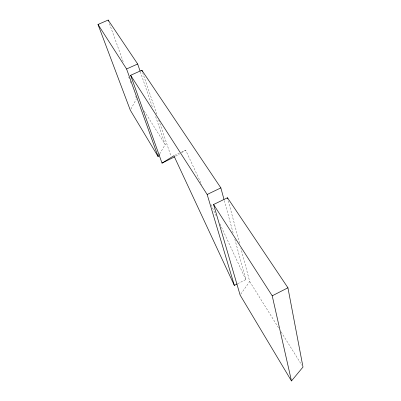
<?xml version="1.0" encoding="UTF-8"?>
<svg xmlns="http://www.w3.org/2000/svg" width="401" height="401" viewBox="0 0 401 401"><rect width="100%" height="100%" fill="white"/><g stroke="black" fill="none" stroke-linecap="round" stroke-linejoin="round"><path stroke-width="0.3" stroke-dasharray="2 1.5" d="M130.896 109.092L136.255 99.232M159.663 153.974L165.207 144.54L155.282 115.523M240.705 294.219L249.708 281.522L240.916 248.379M175.668 156.2L179.633 153.829M181.788 152.535L185.683 150.205L201.688 184.64M237.618 283.743L245.818 279.607L234.816 239.176M174.62 155.403L179.052 153.317M181.267 152.28L185.683 150.205M144.26 111.017L165.207 144.54M249.708 281.522L278.64 327.958M281.121 331.938L301.763 365.065M210.986 204.655L216.109 215.678M220.004 224.059L245.818 279.607M109.428 23.569L123.628 62.887M128.711 76.972L129.348 78.731M130.195 81.077L130.831 82.837M135.703 96.335L136.551 98.681M140.305 71.704L152.651 107.824M142.671 72.621L156.726 114.095M158.736 120.014L170.981 156.154M224.304 200.56L233.337 233.748M228.284 200.776L239.793 244.164"/><path stroke-width="0.6" d="M140.099 71.112L137.673 64.005L108.16 20.05L98.004 24.471L130.3 110.19L158.124 156.596L159.352 154.5M291.472 380.95L302.996 367.045L287.933 287.793L227.487 197.763L213.588 204.5L240.114 295.056L291.472 380.95L272.219 295.818L213.588 204.5M223.974 199.352L220.856 187.889L141.869 70.255L130.636 75.298L162.029 163.112L173.884 155.748L234.334 285.397L237.071 284.018M174.44 156.936L162.029 163.112M272.219 295.818L287.933 287.793M234.334 285.397L207.162 194.485L220.856 187.889M98.004 24.471L126.576 68.972L137.673 64.005M130.636 75.298L207.162 194.485M126.576 68.972L158.124 156.596M108.16 20.05L108.581 21.223M141.869 70.255L142.27 71.438M227.487 197.763L227.803 198.966"/></g></svg>
